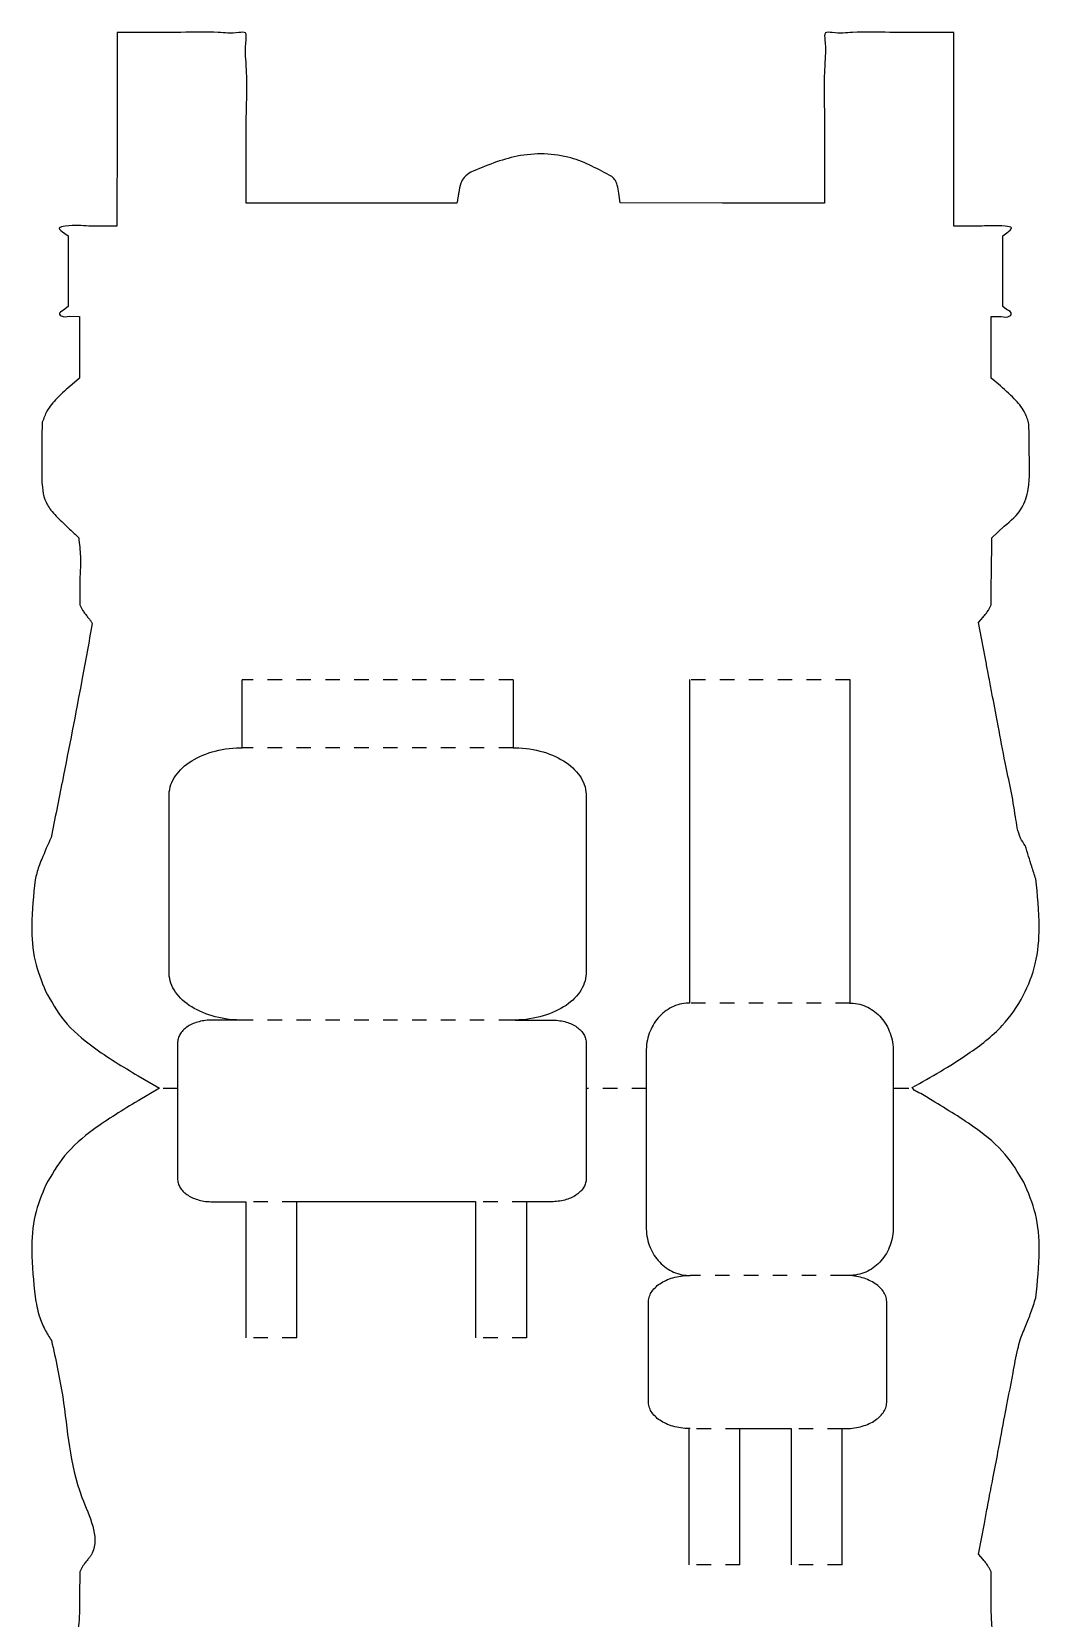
# Model space of a CAD drawing. Extents: x 1 to 1462, y -734 to 80.
# Drawn here: x 405.9 to 719.9, y -423.1 to 71.2 of the extents above; entities that cross this region are included whole.
import ezdxf

# ---------------------------------------------------------------- set-up
doc = ezdxf.new("R2010")
doc.units = 0
doc.layers.get('0').update_dxf_attribs({"linetype": 'CONTINUOUS'})

msp = doc.modelspace()

# ---------------------------------------------------------------- linework, layer by layer
at = {"color": 7}
for p, q in [((432.580957, 70.917609), (432.53374, 40.776898)), ((452.435351, 70.96489), (432.580957, 70.917609)), ((693.205713, 70.917609), (673.350537, 70.96489)), ((693.252881, 40.776898), (693.205713, 70.917609)), ((432.53374, 40.776898), (432.486474, 10.636023)), ((472.799366, 17.760901), (472.799366, 44.176086)), ((652.986474, 44.175207), (652.986474, 17.760102)), ((693.300098, 10.636023), (693.252881, 40.776898)), ((589.335302, 17.855213), (588.853711, 20.855292)), ((505.608154, 17.760901), (472.799366, 17.760901)), ((538.416894, 17.760901), (505.608154, 17.760901)), ((538.508154, 18.183215), (538.416894, 17.760901)), ((621.160938, 17.807214), (589.335302, 17.855213)), ((652.986474, 17.760102), (621.160938, 17.807214)), ((432.486474, 10.636023), (423.696924, 10.636023)), ((702.074561, 10.636023), (693.300098, 10.636023)), ((416.29375, 8.348902), (417.300146, 7.546497)), ((417.300146, 7.546497), (417.292138, -3.423974)), ((708.486523, 7.570422), (709.711279, 8.564099)), ((708.488086, -3.411975), (708.486523, 7.570422)), ((417.292138, -3.423974), (417.284131, -14.395178)), ((708.488916, -14.395178), (708.488086, -3.411975)), ((417.284131, -14.395178), (415.87295, -15.580774)), ((709.632129, -15.332776), (708.488916, -14.395178)), ((417.720947, -17.446374), (420.860156, -17.498377)), ((420.860156, -17.498377), (420.860156, -27.103174)), ((704.924072, -27.112781), (704.924072, -17.48877)), ((704.924072, -17.48877), (707.997705, -17.48877)), ((420.860156, -27.103174), (420.85127, -36.707959)), ((704.924072, -36.736767), (704.924072, -27.112781)), ((420.85127, -36.707959), (418.491358, -38.67677)), ((707.125733, -38.597558), (704.924072, -36.736767)), ((705.12168, -86.514368), (708.983301, -82.904749)), ((419.452881, -85.40155), (420.58169, -86.470349)), ((420.898535, -99.778345), (420.956934, -107.395166)), ((704.830469, -107.395166), (704.924072, -99.805542)), ((420.956934, -107.395166), (421.443359, -108.426342)), ((704.34331, -108.426342), (704.830469, -107.395166)), ((700.976074, -112.899951), (702.416894, -111.17915)), ((702.393701, -120.459937), (700.976074, -112.899951)), ((471.48335, -151.915161), (471.48335, -130.699146)), ((474.949756, -130.735156), (471.48335, -130.735156)), ((483.949756, -130.735156), (479.449756, -130.735156)), ((492.949756, -130.735156), (488.449756, -130.735156)), ((501.949756, -130.735156), (497.449756, -130.735156)), ((510.949756, -130.735156), (506.449756, -130.735156)), ((519.949756, -130.735156), (515.449756, -130.735156)), ((528.949707, -130.735156), (524.449756, -130.735156)), ((537.949707, -130.735156), (533.449707, -130.735156)), ((546.949707, -130.735156), (542.449707, -130.735156)), ((555.949707, -130.735156), (551.449707, -130.735156)), ((555.949707, -130.699146), (555.949707, -151.915161)), ((610.889746, -130.687939), (610.889746, -231.46311)), ((615.880078, -130.735156), (611.380078, -130.735156)), ((624.880078, -130.735156), (620.380078, -130.735156)), ((633.880078, -130.735156), (629.380078, -130.735156)), ((642.880078, -130.735156), (638.380078, -130.735156)), ((651.880078, -130.735156), (647.380078, -130.735156)), ((660.880078, -130.735156), (656.380078, -130.735156)), ((660.880078, -130.680762), (660.880078, -231.455933)), ((461.130518, -153.535156), (462.124121, -153.222363)), ((462.124121, -153.222363), (463.144922, -152.939942)), ((463.144922, -152.939942), (464.189746, -152.690357)), ((464.189746, -152.690357), (465.257764, -152.473559)), ((465.257764, -152.473559), (466.347363, -152.290357)), ((466.347363, -152.290357), (467.457764, -152.141553)), ((467.457764, -152.141553), (468.586523, -152.029541)), ((468.586523, -152.029541), (469.73291, -151.95354)), ((469.73291, -151.95354), (470.896142, -151.915161)), ((470.896142, -151.915161), (471.48335, -151.915161)), ((474.949756, -151.950342), (471.48335, -151.950342)), ((483.949756, -151.950342), (479.449756, -151.950342)), ((492.949756, -151.950342), (488.449756, -151.950342)), ((501.949756, -151.950342), (497.449756, -151.950342)), ((510.949756, -151.950342), (506.449756, -151.950342)), ((519.949756, -151.950342), (515.449756, -151.950342)), ((528.949707, -151.950342), (524.449756, -151.950342)), ((537.949707, -151.950342), (533.449707, -151.950342)), ((546.949707, -151.950342), (542.449707, -151.950342)), ((555.949707, -151.950342), (551.449707, -151.950342)), ((555.949707, -151.915161), (556.536963, -151.915161)), ((556.536963, -151.915161), (557.700879, -151.95354)), ((557.700879, -151.95354), (558.847314, -152.029541)), ((558.847314, -152.029541), (559.976074, -152.141553)), ((559.976074, -152.141553), (561.086523, -152.290357)), ((561.086523, -152.290357), (562.176904, -152.473559)), ((562.176904, -152.473559), (563.244092, -152.690357)), ((563.244092, -152.690357), (564.289698, -152.939942)), ((564.289698, -152.939942), (565.309717, -153.222363)), ((565.309717, -153.222363), (566.30332, -153.535156)), ((452.324902, -158.757544), (452.937744, -158.164746)), ((452.937744, -158.164746), (453.59292, -157.592749)), ((453.59292, -157.592749), (454.288134, -157.04314)), ((454.288134, -157.04314), (455.021729, -156.515161)), ((455.021729, -156.515161), (455.79375, -156.011158)), ((455.79375, -156.011158), (456.600928, -155.532739)), ((456.600928, -155.532739), (457.443359, -155.077539)), ((457.443359, -155.077539), (458.319336, -154.650342)), ((458.319336, -154.650342), (459.226514, -154.250342)), ((459.226514, -154.250342), (460.16416, -153.877539)), ((460.16416, -153.877539), (461.130518, -153.535156)), ((566.30332, -153.535156), (567.270508, -153.877539)), ((567.270508, -153.877539), (568.208106, -154.250342)), ((568.208106, -154.250342), (569.115332, -154.650342)), ((569.115332, -154.650342), (569.990527, -155.077539)), ((569.990527, -155.077539), (570.83374, -155.532739)), ((570.83374, -155.532739), (571.640869, -156.011158)), ((571.640869, -156.011158), (572.41289, -156.515161)), ((572.41289, -156.515161), (573.146484, -157.04314)), ((573.146484, -157.04314), (573.841699, -157.592749)), ((573.841699, -157.592749), (574.496924, -158.164746)), ((574.496924, -158.164746), (575.109717, -158.757544)), ((449.324121, -163.407959), (449.604932, -162.695947)), ((449.604932, -162.695947), (449.936963, -161.999146)), ((449.936963, -161.999146), (450.319336, -161.315942)), ((450.319336, -161.315942), (450.751318, -160.649561)), ((450.751318, -160.649561), (451.229736, -160.000757)), ((451.229736, -160.000757), (451.755322, -159.36875)), ((451.755322, -159.36875), (452.324902, -158.757544)), ((575.109717, -158.757544), (575.679297, -159.36875)), ((575.679297, -159.36875), (576.204102, -160.000757)), ((576.204102, -160.000757), (576.68335, -160.649561)), ((576.68335, -160.649561), (577.115283, -161.315942)), ((577.115283, -161.315942), (577.498535, -161.999146)), ((577.498535, -161.999146), (577.830518, -162.695947)), ((577.830518, -162.695947), (578.109717, -163.407959)), ((448.740137, -166.762354), (448.749756, -166.37915)), ((448.740137, -221.923926), (448.740137, -166.762354)), ((448.749756, -166.37915), (448.808154, -165.619946)), ((448.808154, -165.619946), (448.924951, -164.870362)), ((448.924951, -164.870362), (449.096924, -164.132739)), ((449.096924, -164.132739), (449.324121, -163.407959)), ((578.109717, -163.407959), (578.337744, -164.132739)), ((578.337744, -164.132739), (578.509717, -164.870362)), ((578.509717, -164.870362), (578.626514, -165.619946)), ((578.626514, -165.619946), (578.684912, -166.37915)), ((578.684912, -166.37915), (578.694531, -166.762354)), ((578.694531, -166.762354), (578.694531, -221.923926)), ((448.749756, -222.307105), (448.740137, -221.923926)), ((448.808154, -223.066333), (448.749756, -222.307105)), ((578.684912, -222.307105), (578.626514, -223.066333)), ((578.694531, -221.923926), (578.684912, -222.307105)), ((448.924951, -223.815112), (448.808154, -223.066333)), ((449.096924, -224.553491), (448.924951, -223.815112)), ((449.324121, -225.27832), (449.096924, -224.553491)), ((449.604932, -225.989526), (449.324121, -225.27832)), ((449.936963, -226.68711), (449.604932, -225.989526)), ((450.319336, -227.370337), (449.936963, -226.68711)), ((450.751318, -228.035938), (450.319336, -227.370337)), ((577.115283, -227.370337), (576.68335, -228.035938)), ((577.498535, -226.68711), (577.115283, -227.370337)), ((577.830518, -225.989526), (577.498535, -226.68711)), ((578.109717, -225.27832), (577.830518, -225.989526)), ((578.337744, -224.553491), (578.109717, -225.27832)), ((578.509717, -223.815112), (578.337744, -224.553491)), ((578.626514, -223.066333), (578.509717, -223.815112)), ((451.229736, -228.685522), (450.751318, -228.035938)), ((451.755322, -229.317505), (451.229736, -228.685522)), ((452.324902, -229.929517), (451.755322, -229.317505)), ((452.937744, -230.521509), (452.324902, -229.929517)), ((453.59292, -231.09353), (452.937744, -230.521509)), ((454.288134, -231.643115), (453.59292, -231.09353)), ((455.021729, -232.171118), (454.288134, -231.643115)), ((455.79375, -232.675098), (455.021729, -232.171118)), ((572.41289, -232.171118), (571.640869, -232.675098)), ((573.146484, -231.643115), (572.41289, -232.171118)), ((573.841699, -231.09353), (573.146484, -231.643115)), ((574.496924, -230.521509), (573.841699, -231.09353)), ((575.109717, -229.929517), (574.496924, -230.521509)), ((575.679297, -229.317505), (575.109717, -229.929517)), ((576.204102, -228.685522), (575.679297, -229.317505)), ((576.68335, -228.035938), (576.204102, -228.685522)), ((606.573682, -232.23833), (605.954492, -232.488721)), ((607.204932, -232.021534), (606.573682, -232.23833)), ((607.849707, -231.839111), (607.204932, -232.021534)), ((608.507275, -231.689526), (607.849707, -231.839111)), ((609.174512, -231.577514), (608.507275, -231.689526)), ((609.853711, -231.501538), (609.174512, -231.577514)), ((610.541699, -231.46311), (609.853711, -231.501538)), ((610.889746, -231.46311), (610.541699, -231.46311)), ((615.880078, -231.509522), (611.380078, -231.509522)), ((624.880078, -231.509522), (620.380078, -231.509522)), ((633.880078, -231.509522), (629.380078, -231.509522)), ((642.880078, -231.509522), (638.380078, -231.509522)), ((651.880078, -231.509522), (647.380078, -231.509522)), ((660.880078, -231.509522), (656.380078, -231.509522)), ((660.880078, -231.455933), (660.880078, -231.455933)), ((660.880078, -231.455933), (661.228076, -231.455933)), ((661.228076, -231.455933), (661.915283, -231.494311)), ((661.915283, -231.494311), (662.594482, -231.570337)), ((662.594482, -231.570337), (663.262549, -231.682324)), ((663.262549, -231.682324), (663.920068, -231.831909)), ((663.920068, -231.831909), (664.564893, -232.014306)), ((664.564893, -232.014306), (665.196875, -232.231128)), ((665.196875, -232.231128), (665.815283, -232.481518)), ((456.600928, -233.153491), (455.79375, -232.675098)), ((457.443359, -233.608716), (456.600928, -233.153491)), ((458.319336, -234.035938), (457.443359, -233.608716)), ((458.080127, -237.258325), (457.602539, -237.391138)), ((458.569726, -237.141528), (458.080127, -237.258325)), ((459.226514, -234.436694), (458.319336, -234.035938)), ((459.070508, -237.039917), (458.569726, -237.141528)), ((459.58247, -236.952734), (459.070508, -237.039917)), ((460.16416, -234.808716), (459.226514, -234.436694)), ((460.104932, -236.883935), (459.58247, -236.952734)), ((460.636133, -236.831128), (460.104932, -236.883935)), ((461.130518, -235.151123), (460.16416, -234.808716)), ((461.176953, -236.795117), (460.636133, -236.831128)), ((462.124121, -235.463916), (461.130518, -235.151123)), ((461.726562, -236.778296), (461.176953, -236.795117)), ((462.00415, -236.778296), (461.726562, -236.778296)), ((471.48335, -236.778296), (462.00415, -236.778296)), ((463.144922, -235.746338), (462.124121, -235.463916)), ((464.189746, -235.995898), (463.144922, -235.746338)), ((465.257764, -236.212695), (464.189746, -235.995898)), ((466.347363, -236.395898), (465.257764, -236.212695)), ((467.457764, -236.544726), (466.347363, -236.395898)), ((468.586523, -236.656738), (467.457764, -236.544726)), ((469.73291, -236.732715), (468.586523, -236.656738)), ((470.896142, -236.771118), (469.73291, -236.732715)), ((474.949756, -236.813526), (471.48335, -236.813526)), ((483.949756, -236.813526), (479.449756, -236.813526)), ((492.949756, -236.813526), (488.449756, -236.813526)), ((501.949756, -236.813526), (497.449756, -236.813526)), ((510.949756, -236.813526), (506.449756, -236.813526)), ((519.949756, -236.813526), (515.449756, -236.813526)), ((528.949707, -236.813526), (524.449756, -236.813526)), ((537.949707, -236.813526), (533.449707, -236.813526)), ((546.949707, -236.813526), (542.449707, -236.813526)), ((555.949707, -236.813526), (551.449707, -236.813526)), ((556.536963, -236.754297), (555.949707, -236.754297)), ((557.700879, -236.732715), (556.536963, -236.771118)), ((556.536963, -236.771118), (568.083301, -236.771118)), ((558.847314, -236.656738), (557.700879, -236.732715)), ((559.976074, -236.544726), (558.847314, -236.656738)), ((561.086523, -236.395898), (559.976074, -236.544726)), ((562.176904, -236.212695), (561.086523, -236.395898)), ((563.244092, -235.995898), (562.176904, -236.212695)), ((564.289698, -235.746338), (563.244092, -235.995898)), ((565.309717, -235.463916), (564.289698, -235.746338)), ((566.30332, -235.151123), (565.309717, -235.463916)), ((567.270508, -234.808716), (566.30332, -235.151123)), ((568.208106, -234.436694), (567.270508, -234.808716)), ((568.083301, -236.771118), (568.360889, -236.771118)), ((569.115332, -234.035938), (568.208106, -234.436694)), ((568.360889, -236.771118), (568.909766, -236.788696)), ((568.909766, -236.788696), (569.451318, -236.824707)), ((569.990527, -233.608716), (569.115332, -234.035938)), ((569.451318, -236.824707), (569.98247, -236.877514)), ((569.98247, -236.877514), (570.504883, -236.946314)), ((570.83374, -233.154322), (569.990527, -233.608716)), ((570.504883, -236.946314), (571.016114, -237.03269)), ((571.640869, -232.675098), (570.83374, -233.154322)), ((571.016114, -237.03269), (571.516943, -237.135107)), ((571.516943, -237.135107), (572.006494, -237.251904)), ((572.006494, -237.251904), (572.484912, -237.384717)), ((600.300928, -237.140698), (599.913721, -237.713501)), ((600.71289, -236.591114), (600.300928, -237.140698)), ((601.147314, -236.06311), (600.71289, -236.591114)), ((601.604102, -235.559912), (601.147314, -236.06311)), ((602.08247, -235.080738), (601.604102, -235.559912)), ((602.580078, -234.626318), (602.08247, -235.080738)), ((603.098486, -234.199121), (602.580078, -234.626318)), ((603.635351, -233.798291), (603.098486, -234.199121)), ((604.190478, -233.425537), (603.635351, -233.798291)), ((604.762549, -233.083106), (604.190478, -233.425537)), ((605.350488, -232.770313), (604.762549, -233.083106)), ((605.954492, -232.488721), (605.350488, -232.770313)), ((665.815283, -232.481518), (666.419287, -232.763134)), ((666.419287, -232.763134), (667.007275, -233.075903)), ((667.007275, -233.075903), (667.579346, -233.418335)), ((667.579346, -233.418335), (668.134473, -233.791114)), ((668.134473, -233.791114), (668.671289, -234.191919)), ((668.671289, -234.191919), (669.189698, -234.619116)), ((669.189698, -234.619116), (669.688916, -235.073535)), ((669.688916, -235.073535), (670.166553, -235.552734)), ((670.166553, -235.552734), (670.623291, -236.055908)), ((670.623291, -236.055908), (671.057715, -236.583935)), ((671.057715, -236.583935), (671.468897, -237.133496)), ((671.468897, -237.133496), (671.856103, -237.705518)), ((451.791309, -241.891919), (451.662549, -242.233521)), ((451.944141, -241.558301), (451.791309, -241.891919)), ((452.120117, -241.231909), (451.944141, -241.558301)), ((452.319336, -240.913526), (452.120117, -241.231909)), ((452.540137, -240.603906), (452.319336, -240.913526)), ((452.782519, -240.303125), (452.540137, -240.603906)), ((453.046534, -240.011914), (452.782519, -240.303125)), ((453.329736, -239.729492), (453.046534, -240.011914)), ((453.632959, -239.458301), (453.329736, -239.729492)), ((453.954541, -239.19751), (453.632959, -239.458301)), ((454.295362, -238.947094), (453.954541, -239.19751)), ((454.65293, -238.707934), (454.295362, -238.947094)), ((455.028125, -238.481518), (454.65293, -238.707934)), ((455.419336, -238.266333), (455.028125, -238.481518)), ((455.827344, -238.064722), (455.419336, -238.266333)), ((456.249756, -237.875928), (455.827344, -238.064722)), ((456.687354, -237.700733), (456.249756, -237.875928)), ((457.138526, -237.538306), (456.687354, -237.700733)), ((457.602539, -237.391138), (457.138526, -237.538306)), ((572.484912, -237.384717), (572.948877, -237.531934)), ((572.948877, -237.531934), (573.400146, -237.694311)), ((573.400146, -237.694311), (573.837744, -237.869507)), ((573.837744, -237.869507), (574.260107, -238.058301)), ((574.260107, -238.058301), (574.667285, -238.259937)), ((574.667285, -238.259937), (575.059278, -238.475098)), ((575.059278, -238.475098), (575.433691, -238.701514)), ((575.433691, -238.701514), (575.792138, -238.940722)), ((575.792138, -238.940722), (576.13291, -239.190308)), ((576.13291, -239.190308), (576.454541, -239.451929)), ((576.454541, -239.451929), (576.757764, -239.72312)), ((576.757764, -239.72312), (577.040869, -240.005493)), ((577.040869, -240.005493), (577.304102, -240.296704)), ((577.304102, -240.296704), (577.546484, -240.597534)), ((577.546484, -240.597534), (577.768164, -240.906299)), ((577.768164, -240.906299), (577.966553, -241.225537)), ((577.966553, -241.225537), (578.143359, -241.551929)), ((578.143359, -241.551929), (578.296142, -241.885498)), ((578.296142, -241.885498), (578.424121, -242.226318)), ((578.424121, -242.226318), (578.528906, -242.574317)), ((598.138477, -241.547119), (597.940918, -242.243921)), ((598.364111, -240.864698), (598.138477, -241.547119)), ((598.620068, -240.19751), (598.364111, -240.864698)), ((598.90249, -239.548706), (598.620068, -240.19751)), ((599.213672, -238.917505), (598.90249, -239.548706)), ((599.551318, -238.305493), (599.213672, -238.917505)), ((599.913721, -237.713501), (599.551318, -238.305493)), ((671.856103, -237.705518), (672.219287, -238.298291)), ((672.219287, -238.298291), (672.556152, -238.910327)), ((672.556152, -238.910327), (672.867334, -239.541528)), ((672.867334, -239.541528), (673.15127, -240.190308)), ((673.15127, -240.190308), (673.405713, -240.857519)), ((673.405713, -240.857519), (673.63291, -241.539917)), ((673.63291, -241.539917), (673.828906, -242.236718)), ((451.425733, -243.295898), (451.398535, -243.66311)), ((451.398535, -243.66311), (451.398535, -243.847925)), ((451.398535, -243.847925), (451.398535, -257.991114)), ((451.478565, -242.935938), (451.425733, -243.295898)), ((451.557715, -242.581518), (451.478565, -242.935938)), ((451.662549, -242.233521), (451.557715, -242.581518)), ((578.528906, -242.574317), (578.608154, -242.928711)), ((578.608154, -242.928711), (578.66167, -243.289526)), ((578.66167, -243.289526), (578.688965, -243.655908)), ((578.688965, -243.655908), (578.688965, -243.840722)), ((578.688965, -243.840722), (578.688965, -257.984692)), ((597.469678, -245.167895), (597.435351, -245.927124)), ((597.435351, -245.927124), (597.435351, -246.311133)), ((597.435351, -246.311133), (597.435351, -257.979126)), ((597.538477, -244.418335), (597.469678, -245.167895)), ((597.640869, -243.680738), (597.538477, -244.418335)), ((597.775293, -242.955908), (597.640869, -243.680738)), ((597.940918, -242.243921), (597.775293, -242.955908)), ((673.828906, -242.236718), (673.995362, -242.94873)), ((673.995362, -242.94873), (674.129736, -243.67351)), ((674.129736, -243.67351), (674.231299, -244.411108)), ((674.231299, -244.411108), (674.300098, -245.160694)), ((674.300098, -245.160694), (674.334473, -245.919922)), ((674.334473, -245.919922), (674.334473, -246.303101)), ((674.334473, -246.303101), (674.334473, -257.971924)), ((439.098535, -254.125537), (445.80332, -258.003125)), ((445.80332, -258.003125), (439.098535, -261.910302)), ((451.396142, -258.029492), (446.896142, -258.029492)), ((451.398535, -257.991114), (451.398535, -286.279126)), ((578.688965, -257.984692), (578.688965, -286.272705)), ((579.431299, -258.029492), (578.690478, -258.029492)), ((588.431299, -258.029492), (583.931299, -258.029492)), ((597.431299, -258.029492), (592.931299, -258.029492)), ((597.435351, -257.979126), (597.435351, -301.471875)), ((674.334473, -257.971924), (674.334473, -301.464698)), ((679.177686, -258.029492), (674.676904, -258.029492)), ((451.398535, -286.279126), (451.398535, -286.458301)), ((451.398535, -286.458301), (451.425733, -286.811914)), ((578.688965, -286.451904), (578.66167, -286.805493)), ((578.688965, -286.272705), (578.688965, -286.451904)), ((451.425733, -286.811914), (451.478565, -287.16311)), ((451.478565, -287.16311), (451.557715, -287.508691)), ((451.557715, -287.508691), (451.662549, -287.849512)), ((451.662549, -287.849512), (451.791309, -288.184692)), ((451.791309, -288.184692), (451.944141, -288.514331)), ((451.944141, -288.514331), (452.120117, -288.836694)), ((452.120117, -288.836694), (452.319336, -289.151904)), ((452.319336, -289.151904), (452.540137, -289.460694)), ((452.540137, -289.460694), (452.782519, -289.761523)), ((452.782519, -289.761523), (453.046534, -290.05271)), ((453.046534, -290.05271), (453.329736, -290.335938)), ((453.329736, -290.335938), (453.632959, -290.608691)), ((453.632959, -290.608691), (453.954541, -290.871924)), ((453.954541, -290.871924), (454.295362, -291.124707)), ((454.295362, -291.124707), (454.65293, -291.367138)), ((454.65293, -291.367138), (455.028125, -291.598291)), ((455.028125, -291.598291), (455.419336, -291.815918)), ((575.059278, -291.591114), (574.667285, -291.809497)), ((575.433691, -291.360718), (575.059278, -291.591114)), ((575.792138, -291.118335), (575.433691, -291.360718)), ((576.13291, -290.865503), (575.792138, -291.118335)), ((576.454541, -290.602319), (576.13291, -290.865503)), ((576.757764, -290.328711), (576.454541, -290.602319)), ((577.040869, -290.046338), (576.757764, -290.328711)), ((577.304102, -289.754297), (577.040869, -290.046338)), ((577.546484, -289.453516), (577.304102, -289.754297)), ((577.768164, -289.145532), (577.546484, -289.453516)), ((577.966553, -288.829492), (577.768164, -289.145532)), ((578.143359, -288.507105), (577.966553, -288.829492)), ((578.296142, -288.17832), (578.143359, -288.507105)), ((578.424121, -287.842334), (578.296142, -288.17832)), ((578.528906, -287.502319), (578.424121, -287.842334)), ((578.608154, -287.155933), (578.528906, -287.502319)), ((578.66167, -286.805493), (578.608154, -287.155933)), ((455.419336, -291.815918), (455.827344, -292.022339)), ((455.827344, -292.022339), (456.249756, -292.215894)), ((456.249756, -292.215894), (456.687354, -292.395898)), ((456.687354, -292.395898), (457.138526, -292.562305)), ((457.138526, -292.562305), (457.602539, -292.713501)), ((457.602539, -292.713501), (458.080127, -292.850318)), ((458.080127, -292.850318), (458.569726, -292.971924)), ((458.569726, -292.971924), (459.070508, -293.076709)), ((459.070508, -293.076709), (459.58247, -293.166309)), ((459.58247, -293.166309), (460.104932, -293.239136)), ((460.104932, -293.239136), (460.636133, -293.293506)), ((460.636133, -293.293506), (461.176953, -293.330322)), ((461.176953, -293.330322), (461.726562, -293.349512)), ((461.726562, -293.349512), (462.00415, -293.349512)), ((462.00415, -293.349512), (472.612158, -293.349512)), ((472.612158, -293.349512), (472.612158, -335.780713)), ((479.52334, -293.389502), (475.02334, -293.389502)), ((488.52334, -293.389502), (484.02334, -293.389502)), ((488.524121, -335.763916), (488.524121, -293.33269)), ((488.524121, -293.33269), (544.215283, -293.33269)), ((544.215283, -293.33269), (544.215283, -335.763916)), ((551.127344, -293.389502), (546.627344, -293.389502)), ((560.127344, -293.389502), (555.627344, -293.389502)), ((568.083301, -293.342334), (560.127344, -293.342334)), ((560.127344, -293.342334), (560.127344, -335.774317)), ((568.360889, -293.342334), (568.083301, -293.342334)), ((568.909766, -293.323902), (568.360889, -293.342334)), ((569.451318, -293.286304), (568.909766, -293.323902)), ((569.98247, -293.231934), (569.451318, -293.286304)), ((570.504883, -293.159106), (569.98247, -293.231934)), ((571.016114, -293.070313), (570.504883, -293.159106)), ((571.516943, -292.965503), (571.016114, -293.070313)), ((572.006494, -292.843897), (571.516943, -292.965503)), ((572.484912, -292.707129), (572.006494, -292.843897)), ((572.948877, -292.555127), (572.484912, -292.707129)), ((573.400146, -292.389502), (572.948877, -292.555127)), ((573.837744, -292.208716), (573.400146, -292.389502)), ((574.260107, -292.015918), (573.837744, -292.208716)), ((574.667285, -291.809497), (574.260107, -292.015918)), ((597.435351, -301.471875), (597.435351, -301.855908)), ((674.334473, -301.464698), (674.334473, -301.8479)), ((597.435351, -301.855908), (597.469678, -302.614306)), ((597.469678, -302.614306), (597.538477, -303.363134)), ((597.538477, -303.363134), (597.640869, -304.101514)), ((597.640869, -304.101514), (597.775293, -304.826318)), ((597.775293, -304.826318), (597.940918, -305.5375)), ((597.940918, -305.5375), (598.138477, -306.235107)), ((598.138477, -306.235107), (598.364111, -306.91831)), ((673.63291, -306.22793), (673.405713, -306.911133)), ((673.828906, -305.530274), (673.63291, -306.22793)), ((673.995362, -304.819092), (673.828906, -305.530274)), ((674.129736, -304.094287), (673.995362, -304.819092)), ((674.231299, -303.355908), (674.129736, -304.094287)), ((674.300098, -302.60708), (674.231299, -303.355908)), ((674.334473, -301.8479), (674.300098, -302.60708)), ((598.364111, -306.91831), (598.620068, -307.583886)), ((598.620068, -307.583886), (598.90249, -308.233496)), ((598.90249, -308.233496), (599.213672, -308.865478)), ((599.213672, -308.865478), (599.551318, -309.47749)), ((599.551318, -309.47749), (599.913721, -310.069531)), ((599.913721, -310.069531), (600.300928, -310.641504)), ((600.300928, -310.641504), (600.71289, -311.191114)), ((600.71289, -311.191114), (601.147314, -311.719092)), ((671.057715, -311.183935), (670.623291, -311.711914)), ((671.468897, -310.634278), (671.057715, -311.183935)), ((671.856103, -310.061474), (671.468897, -310.634278)), ((672.219287, -309.469482), (671.856103, -310.061474)), ((672.556152, -308.85747), (672.219287, -309.469482)), ((672.867334, -308.22627), (672.556152, -308.85747)), ((673.15127, -307.576709), (672.867334, -308.22627)), ((673.405713, -306.911133), (673.15127, -307.576709)), ((601.147314, -311.719092), (601.604102, -312.223096)), ((601.604102, -312.223096), (602.08247, -312.701514)), ((602.08247, -312.701514), (602.580078, -313.156738)), ((602.580078, -313.156738), (603.098486, -313.583886)), ((603.098486, -313.583886), (603.635351, -313.983935)), ((603.635351, -313.983935), (604.190478, -314.35669)), ((604.190478, -314.35669), (604.762549, -314.699072)), ((604.762549, -314.699072), (605.350488, -315.011914)), ((605.350488, -315.011914), (605.954492, -315.294287)), ((605.954492, -315.294287), (606.573682, -315.543897)), ((606.573682, -315.543897), (607.204932, -315.760694)), ((607.204932, -315.760694), (607.849707, -315.943897)), ((607.849707, -315.943897), (608.507275, -316.092725)), ((608.507275, -316.092725), (609.174512, -316.204687)), ((609.174512, -316.204687), (609.853711, -316.280713)), ((609.432959, -316.382324), (610.088916, -316.339893)), ((609.853711, -316.280713), (610.541699, -316.319092)), ((610.088916, -316.339893), (610.752149, -316.31831)), ((610.541699, -316.319092), (610.889746, -316.319092)), ((610.889746, -316.319092), (611.088134, -316.319092)), ((614.355322, -316.372705), (611.088134, -316.372705)), ((623.355322, -316.372705), (618.855322, -316.372705)), ((632.355322, -316.372705), (627.855322, -316.372705)), ((641.355322, -316.372705), (636.855322, -316.372705)), ((650.355322, -316.372705), (645.855322, -316.372705)), ((659.355322, -316.372705), (654.855322, -316.372705)), ((659.69126, -316.315918), (659.355322, -316.315918)), ((660.354492, -316.3375), (659.69126, -316.315918)), ((661.010547, -316.379883), (660.354492, -316.3375)), ((661.228076, -316.311914), (660.880078, -316.311914)), ((661.915283, -316.273486), (661.228076, -316.311914)), ((662.594482, -316.19751), (661.915283, -316.273486)), ((663.262549, -316.085498), (662.594482, -316.19751)), ((663.920068, -315.936718), (663.262549, -316.085498)), ((664.564893, -315.753516), (663.920068, -315.936718)), ((665.196875, -315.536718), (664.564893, -315.753516)), ((665.815283, -315.286328), (665.196875, -315.536718)), ((666.419287, -315.004736), (665.815283, -315.286328)), ((667.008106, -314.691894), (666.419287, -315.004736)), ((667.579346, -314.349512), (667.008106, -314.691894)), ((668.134473, -313.976709), (667.579346, -314.349512)), ((668.671289, -313.575928), (668.134473, -313.976709)), ((669.189698, -313.14873), (668.671289, -313.575928)), ((669.688916, -312.694336), (669.189698, -313.14873)), ((670.166553, -312.215137), (669.688916, -312.694336)), ((670.623291, -311.711914), (670.166553, -312.215137)), ((598.995313, -321.606299), (599.240869, -321.231885)), ((599.240869, -321.231885), (599.515332, -320.867138)), ((599.515332, -320.867138), (599.815332, -320.511914)), ((599.815332, -320.511914), (600.140869, -320.167138)), ((600.140869, -320.167138), (600.491309, -319.833496)), ((600.491309, -319.833496), (600.864942, -319.511914)), ((600.864942, -319.511914), (601.2625, -319.203125)), ((601.2625, -319.203125), (601.680908, -318.905469)), ((601.680908, -318.905469), (602.12251, -318.623096)), ((602.12251, -318.623096), (602.584912, -318.353466)), ((602.584912, -318.353466), (603.065674, -318.09751)), ((603.065674, -318.09751), (603.566504, -317.85747)), ((603.566504, -317.85747), (604.083301, -317.631885)), ((604.083301, -317.631885), (604.620068, -317.422314)), ((604.620068, -317.422314), (605.172119, -317.229492)), ((605.172119, -317.229492), (605.740088, -317.054297)), ((605.740088, -317.054297), (606.323291, -316.895898)), ((606.323291, -316.895898), (606.920117, -316.755127)), ((606.920117, -316.755127), (607.531299, -316.632666)), ((607.531299, -316.632666), (608.153711, -316.529492)), ((608.153711, -316.529492), (608.788134, -316.445508)), ((608.788134, -316.445508), (609.432959, -316.382324)), ((661.656103, -316.443115), (661.010547, -316.379883)), ((662.289698, -316.5271), (661.656103, -316.443115)), ((662.91289, -316.630274), (662.289698, -316.5271)), ((663.523291, -316.752734), (662.91289, -316.630274)), ((664.120068, -316.893506), (663.523291, -316.752734)), ((664.703222, -317.051904), (664.120068, -316.893506)), ((665.271289, -317.2271), (664.703222, -317.051904)), ((665.823291, -317.419873), (665.271289, -317.2271)), ((666.359278, -317.629492), (665.823291, -317.419873)), ((666.877734, -317.855078), (666.359278, -317.629492)), ((667.378565, -318.095117), (666.877734, -317.855078)), ((667.859278, -318.351074), (667.378565, -318.095117)), ((668.32168, -318.620703), (667.859278, -318.351074)), ((668.76167, -318.903125), (668.32168, -318.620703)), ((669.18169, -319.200683), (668.76167, -318.903125)), ((669.578516, -319.509473), (669.18169, -319.200683)), ((669.952881, -319.831103), (669.578516, -319.509473)), ((670.303271, -320.164698), (669.952881, -319.831103)), ((670.628906, -320.509473), (670.303271, -320.164698)), ((670.928906, -320.864698), (670.628906, -320.509473)), ((671.20332, -321.229492), (670.928906, -320.864698)), ((671.448828, -321.603906), (671.20332, -321.229492)), ((598.096924, -324.453466), (598.131299, -324.0271)), ((598.096924, -324.669482), (598.096924, -324.453466)), ((598.096924, -355.698291), (598.096924, -324.669482)), ((598.131299, -324.0271), (598.197705, -323.606299)), ((598.197705, -323.606299), (598.296094, -323.191114)), ((598.296094, -323.191114), (598.426514, -322.783106)), ((598.426514, -322.783106), (598.586474, -322.383106)), ((598.586474, -322.383106), (598.776074, -321.990283)), ((598.776074, -321.990283), (598.995313, -321.606299)), ((671.668115, -321.98789), (671.448828, -321.603906)), ((671.856836, -322.380713), (671.668115, -321.98789)), ((672.017676, -322.780713), (671.856836, -322.380713)), ((672.148145, -323.188721), (672.017676, -322.780713)), ((672.246435, -323.603906), (672.148145, -323.188721)), ((672.31211, -324.024707), (672.246435, -323.603906)), ((672.345703, -324.451904), (672.31211, -324.024707)), ((672.345703, -324.667138), (672.345703, -324.451904)), ((672.345703, -355.695898), (672.345703, -324.667138)), ((479.52334, -335.820703), (475.02334, -335.820703)), ((488.52334, -335.820703), (484.02334, -335.820703)), ((551.127344, -335.820703), (546.627344, -335.820703)), ((560.127344, -335.820703), (555.627344, -335.820703)), ((598.096924, -355.913526), (598.096924, -355.698291)), ((598.131299, -356.340722), (598.096924, -355.913526)), ((672.31211, -356.338282), (672.345703, -355.911084)), ((672.345703, -355.911084), (672.345703, -355.695898)), ((598.197705, -356.762305), (598.131299, -356.340722)), ((598.296094, -357.17749), (598.197705, -356.762305)), ((598.426514, -357.585498), (598.296094, -357.17749)), ((598.586474, -357.985498), (598.426514, -357.585498)), ((598.776074, -358.37749), (598.586474, -357.985498)), ((598.995313, -358.761523), (598.776074, -358.37749)), ((599.240869, -359.136718), (598.995313, -358.761523)), ((599.515332, -359.501514), (599.240869, -359.136718)), ((599.815332, -359.85669), (599.515332, -359.501514)), ((600.140869, -360.200683), (599.815332, -359.85669)), ((600.491309, -360.535107), (600.140869, -360.200683)), ((600.864942, -360.85669), (600.491309, -360.535107)), ((601.2625, -361.165478), (600.864942, -360.85669)), ((669.18169, -361.163086), (669.578516, -360.854297)), ((669.578516, -360.854297), (669.952881, -360.532715)), ((669.952881, -360.532715), (670.303271, -360.198291)), ((670.303271, -360.198291), (670.628906, -359.854297)), ((670.628906, -359.854297), (670.928906, -359.499121)), ((670.928906, -359.499121), (671.20332, -359.134326)), ((671.20332, -359.134326), (671.448828, -358.759082)), ((671.448828, -358.759082), (671.668115, -358.375098)), ((671.668115, -358.375098), (671.856836, -357.983106)), ((671.856836, -357.983106), (672.017676, -357.583106)), ((672.017676, -357.583106), (672.148145, -357.174317)), ((672.148145, -357.174317), (672.246435, -356.759912)), ((672.246435, -356.759912), (672.31211, -356.338282)), ((601.680908, -361.463086), (601.2625, -361.165478)), ((602.12251, -361.745508), (601.680908, -361.463086)), ((602.584912, -362.015088), (602.12251, -361.745508)), ((603.065674, -362.271094), (602.584912, -362.015088)), ((603.566504, -362.511084), (603.065674, -362.271094)), ((604.083301, -362.736718), (603.566504, -362.511084)), ((604.620068, -362.945508), (604.083301, -362.736718)), ((605.172119, -363.138282), (604.620068, -362.945508)), ((605.740088, -363.314306), (605.172119, -363.138282)), ((606.323291, -363.472705), (605.740088, -363.314306)), ((606.920117, -363.613526), (606.323291, -363.472705)), ((607.531299, -363.735889), (606.920117, -363.613526)), ((608.153711, -363.839111), (607.531299, -363.735889)), ((608.788134, -363.921484), (608.153711, -363.839111)), ((609.432959, -363.985498), (608.788134, -363.921484)), ((610.088916, -364.027881), (609.432959, -363.985498)), ((610.752149, -364.049512), (610.088916, -364.027881)), ((611.088134, -364.047119), (610.692138, -364.047119)), ((610.692138, -364.047119), (610.692138, -406.479102)), ((617.603271, -364.108691), (613.103271, -364.108691)), ((626.603271, -364.108691), (622.103271, -364.108691)), ((626.604102, -406.479102), (626.604102, -364.047119)), ((626.604102, -364.047119), (642.515234, -364.047119)), ((642.515234, -364.047119), (642.515234, -406.479102)), ((649.427295, -364.108691), (644.927295, -364.108691)), ((658.427295, -364.108691), (653.927295, -364.108691)), ((658.427295, -406.479102), (658.427295, -364.047119)), ((658.427295, -364.047119), (659.355322, -364.047119)), ((659.355322, -364.047119), (659.69126, -364.047119)), ((659.69126, -364.047119), (660.354492, -364.025488)), ((660.354492, -364.025488), (661.010547, -363.983106)), ((661.010547, -363.983106), (661.656103, -363.919092)), ((661.656103, -363.919092), (662.289698, -363.836718)), ((662.289698, -363.836718), (662.91289, -363.733496)), ((662.91289, -363.733496), (663.523291, -363.611084)), ((663.523291, -363.611084), (664.120068, -363.470313)), ((664.120068, -363.470313), (664.703222, -363.311914)), ((664.703222, -363.311914), (665.271289, -363.135889)), ((665.271289, -363.135889), (665.823291, -362.943897)), ((665.823291, -362.943897), (666.359278, -362.734326)), ((666.359278, -362.734326), (666.877734, -362.508691)), ((666.877734, -362.508691), (667.378565, -362.268701)), ((667.378565, -362.268701), (667.859278, -362.012695)), ((667.859278, -362.012695), (668.32168, -361.743115)), ((668.32168, -361.743115), (668.76167, -361.459912)), ((668.76167, -361.459912), (669.18169, -361.163086)), ((700.967285, -403.183106), (702.760107, -393.570313)), ((702.390478, -404.861523), (700.967285, -403.183106)), ((420.956934, -408.70791), (420.86333, -416.294287)), ((421.464942, -407.623096), (420.956934, -408.70791)), ((617.603271, -406.539893), (613.103271, -406.539893)), ((626.603271, -406.539893), (622.103271, -406.539893)), ((649.427295, -406.539893), (644.927295, -406.539893)), ((658.427295, -406.539893), (653.927295, -406.539893)), ((704.830469, -408.70791), (704.32251, -407.623096)), ((704.924072, -416.292725), (704.830469, -408.70791))]:
    msp.add_line(p, q, dxfattribs=at)
for points, knots in [([(472.799366, 44.176086), (472.951065, 49.922656), (473.174617, 58.391125), (472.300172, 66.195683), (473.055487, 71.315844), (468.567849, 70.553407), (462.633357, 71.256923), (456.431502, 71.079325), (452.435351, 70.96489)], [0, 0, 0, 0, 16.651509, 24.538605, 26.632031, 28.706276, 35.12187, 46.74522, 46.74522, 46.74522, 46.74522]), ([(673.350537, 70.96489), (669.354364, 71.079326), (663.152481, 71.256926), (657.217974, 70.553404), (652.730285, 71.315851), (653.48572, 66.195561), (652.611172, 58.390759), (652.834755, 49.921993), (652.986474, 44.175207)], [0, 0, 0, 0, 11.623407, 18.039016, 20.113286, 22.206742, 30.094066, 46.746194, 46.746194, 46.746194, 46.746194]), ([(586.6729, 26.040014), (582.549796, 28.311736), (573.497539, 33.299292), (557.370216, 33.571281), (547.488252, 29.431881), (542.771289, 27.456018)], [0, 0, 0, 0, 13.992815, 30.721167, 45.998422, 45.998422, 45.998422, 45.998422]), ([(542.771289, 27.456018), (542.032084, 26.952332), (540.699583, 26.044379), (539.372512, 23.759356), (539.130806, 22.086923), (538.991309, 21.121698)], [0, 0, 0, 0, 2.652503, 4.781441, 7.687096, 7.687096, 7.687096, 7.687096]), ([(588.853711, 20.855292), (588.733773, 21.706593), (588.542626, 23.063323), (587.862987, 24.912096), (587.079925, 25.654252), (586.6729, 26.040014)], [0, 0, 0, 0, 2.582567, 4.11587, 5.775525, 5.775525, 5.775525, 5.775525]), ([(538.991309, 21.121698), (538.921597, 20.679884), (538.796303, 19.885807), (538.639328, 18.905565), (538.541881, 18.368943), (538.508154, 18.183215)], [0, 0, 0, 0, 1.341856, 2.411733, 2.978021, 2.978021, 2.978021, 2.978021]), ([(423.696924, 10.636023), (421.585571, 10.811488), (418.913007, 11.033592), (413.56032, 10.117338), (415.318984, 8.979542), (416.29375, 8.348902)], [0, 0, 0, 0, 7.315361, 9.259828, 11.677743, 11.677743, 11.677743, 11.677743]), ([(709.711279, 8.564099), (710.526893, 9.13496), (712.114544, 10.246183), (706.729768, 10.909208), (704.11828, 10.755956), (702.074561, 10.636023)], [0, 0, 0, 0, 2.117233, 4.121348, 11.335292, 11.335292, 11.335292, 11.335292]), ([(415.87295, -15.580774), (415.136622, -15.975463), (414.112481, -16.524427), (415.644685, -17.886274), (416.80403, -17.640642), (417.720947, -17.446374)], [0, 0, 0, 0, 1.794475, 2.495895, 5.148834, 5.148834, 5.148834, 5.148834]), ([(707.997705, -17.48877), (708.981711, -17.726777), (710.236399, -18.030256), (711.631005, -16.347874), (710.480899, -15.763811), (709.632129, -15.332776)], [0, 0, 0, 0, 2.716345, 3.463563, 5.568239, 5.568239, 5.568239, 5.568239]), ([(418.491358, -38.67677), (416.894608, -40.094538), (414.047708, -42.622322), (410.659666, -46.512697), (409.664318, -49.285004), (409.239306, -50.468774)], [0, 0, 0, 0, 6.422974, 11.451737, 15.199149, 15.199149, 15.199149, 15.199149]), ([(716.557666, -50.627161), (716.165231, -49.447266), (715.238495, -46.660943), (711.7408, -42.706102), (708.808355, -40.095506), (707.125733, -38.597558)], [0, 0, 0, 0, 3.700003, 8.737564, 15.519574, 15.519574, 15.519574, 15.519574]), ([(409.239306, -50.468774), (409.171204, -52.23474), (408.98858, -56.970382), (409.114696, -63.740408), (409.030803, -70.032782), (409.806005, -74.605684), (411.992178, -78.289908), (414.091672, -80.310734), (415.288134, -81.462366)], [0, 0, 0, 0, 5.301195, 14.215768, 20.301826, 24.188901, 27.93997, 32.909909, 32.909909, 32.909909, 32.909909]), ([(716.73208, -60.332776), (716.725228, -58.835338), (716.713058, -56.175558), (716.688924, -52.938424), (716.590337, -51.202452), (716.557666, -50.627161)], [0, 0, 0, 0, 4.492694, 7.980019, 9.708513, 9.708513, 9.708513, 9.708513]), ([(708.983301, -82.904749), (711.016025, -81.175915), (714.678795, -78.060724), (717.129376, -69.752139), (716.886582, -63.995803), (716.73208, -60.332776)], [0, 0, 0, 0, 7.823009, 14.096299, 25.073764, 25.073764, 25.073764, 25.073764]), ([(415.288134, -81.462366), (415.849449, -81.993218), (416.909551, -82.995791), (418.298256, -84.308371), (419.124832, -85.090959), (419.452881, -85.40155)], [0, 0, 0, 0, 2.317738, 4.377296, 5.732564, 5.732564, 5.732564, 5.732564]), ([(420.58169, -86.470349), (420.817885, -88.407931), (421.188823, -91.450852), (421.11394, -95.9024), (420.9754, -98.395262), (420.898535, -99.778345)], [0, 0, 0, 0, 5.84616, 9.181242, 13.337653, 13.337653, 13.337653, 13.337653]), ([(704.924072, -99.805542), (704.948891, -97.577828), (704.982258, -94.582835), (705.0798, -90.152977), (705.105156, -87.950035), (705.12168, -86.514368)], [0, 0, 0, 0, 6.683476, 8.985433, 13.292677, 13.292677, 13.292677, 13.292677]), ([(421.443359, -108.426342), (421.586934, -108.680196), (421.92823, -109.283639), (422.582175, -110.193872), (423.341674, -111.142969), (424.034518, -112.012311), (424.55086, -112.68261), (424.735167, -113.096479), (424.796924, -113.235156)], [0, 0, 0, 0, 0.87445, 2.078682, 3.356682, 4.519526, 5.421283, 5.875706, 5.875706, 5.875706, 5.875706]), ([(702.416894, -111.17915), (702.683803, -110.845326), (703.201929, -110.197302), (703.857988, -109.285052), (704.199686, -108.680466), (704.34331, -108.426342)], [0, 0, 0, 0, 1.282435, 2.489482, 3.364724, 3.364724, 3.364724, 3.364724]), ([(424.796924, -113.235156), (423.724579, -119.095466), (420.722781, -135.50014), (416.444007, -157.718264), (413.140647, -174.055717), (411.961718, -179.886353)], [0, 0, 0, 0, 17.872823, 50.031119, 67.876991, 67.876991, 67.876991, 67.876991]), ([(704.456103, -131.395142), (704.282765, -130.483232), (703.860576, -128.262155), (703.173914, -124.616932), (702.660897, -121.883564), (702.393701, -120.459937)], [0, 0, 0, 0, 2.784712, 6.782541, 11.127995, 11.127995, 11.127995, 11.127995]), ([(709.226514, -156.541553), (708.504654, -152.731899), (707.212172, -145.910756), (705.623495, -137.528341), (704.753241, -132.956234), (704.456103, -131.395142)], [0, 0, 0, 0, 11.632322, 20.827542, 25.594899, 25.594899, 25.594899, 25.594899]), ([(715.450488, -182.388721), (714.953741, -181.627622), (713.203781, -178.946391), (712.095701, -169.873024), (710.423348, -162.102557), (709.226514, -156.541553)], [0, 0, 0, 0, 2.706955, 9.536183, 26.724694, 26.724694, 26.724694, 26.724694]), ([(411.961718, -179.886353), (410.978955, -182.116267), (409.656852, -185.116151), (407.867002, -189.455058), (407.333798, -191.644881), (407.000146, -193.015161)], [0, 0, 0, 0, 7.313475, 9.838751, 14.061025, 14.061025, 14.061025, 14.061025]), ([(718.798486, -192.799121), (718.36514, -191.501981), (717.585231, -189.167474), (716.560817, -185.668281), (715.83028, -183.510508), (715.450488, -182.388721)], [0, 0, 0, 0, 4.102484, 7.383379, 10.935997, 10.935997, 10.935997, 10.935997]), ([(407.000146, -193.015161), (406.51342, -197.797338), (405.65619, -206.219776), (406.377103, -218.145982), (408.993173, -224.651641), (410.235351, -227.740698)], [0, 0, 0, 0, 14.431647, 25.41722, 35.349624, 35.349624, 35.349624, 35.349624]), ([(680.296094, -257.799926), (686.175601, -254.464466), (696.074329, -248.84889), (708.249568, -239.492963), (715.140114, -229.546213), (719.192971, -219.027392), (720.268477, -206.583919), (719.329922, -197.782647), (718.798486, -192.799121)], [0, 0, 0, 0, 20.292296, 34.164074, 45.588351, 56.127115, 67.633918, 82.654422, 82.654422, 82.654422, 82.654422]), ([(410.235351, -227.740698), (412.012126, -230.923284), (415.784089, -237.679683), (426.076542, -246.360006), (434.330223, -251.282003), (439.098535, -254.125537)], [0, 0, 0, 0, 10.856743, 23.048077, 39.726974, 39.726974, 39.726974, 39.726974]), ([(439.098535, -261.910302), (434.37342, -264.755852), (426.1697, -269.696279), (415.932796, -278.318062), (412.124379, -285.010615), (410.340918, -288.144702)], [0, 0, 0, 0, 16.570731, 28.77001, 39.514417, 39.514417, 39.514417, 39.514417]), ([(686.484034, -261.808691), (685.173865, -260.948214), (683.267042, -259.695872), (680.827146, -258.705449), (680.376715, -257.937398), (680.296094, -257.799926)], [0, 0, 0, 0, 4.772366, 6.945716, 7.419524, 7.419524, 7.419524, 7.419524]), ([(715.034522, -287.27273), (713.258588, -284.294764), (709.417654, -277.854115), (699.27359, -269.525338), (691.166694, -264.634), (686.484034, -261.808691)], [0, 0, 0, 0, 10.334736, 22.351637, 38.784818, 38.784818, 38.784818, 38.784818]), ([(410.340918, -288.144702), (409.065762, -291.251988), (406.391835, -297.767786), (405.635, -309.749204), (406.503096, -318.19473), (406.996924, -322.999072)], [0, 0, 0, 0, 10.017983, 21.007129, 35.506706, 35.506706, 35.506706, 35.506706]), ([(718.806494, -323.281494), (719.32211, -318.377669), (720.235529, -309.690496), (719.32472, -297.286713), (716.425718, -290.519997), (715.034522, -287.27273)], [0, 0, 0, 0, 14.800019, 26.218375, 36.753676, 36.753676, 36.753676, 36.753676]), ([(406.996924, -322.999072), (407.342307, -324.992363), (407.950341, -328.501479), (409.826029, -333.065205), (411.382021, -335.48539), (412.107324, -336.613526)], [0, 0, 0, 0, 6.053616, 10.657167, 14.676695, 14.676695, 14.676695, 14.676695]), ([(713.894482, -336.379102), (714.490486, -334.877221), (715.612208, -332.050571), (717.384469, -327.733419), (718.312439, -324.82823), (718.806494, -323.281494)], [0, 0, 0, 0, 4.847929, 9.124163, 13.993089, 13.993089, 13.993089, 13.993089]), ([(412.107324, -336.613526), (413.398817, -342.460872), (417.005575, -358.790786), (417.739607, -380.442754), (427.298932, -397.687056), (424.552047, -403.416322), (424.046305, -404.060228), (423.359689, -404.904305), (422.606852, -405.839084), (421.952798, -406.751097), (421.610726, -407.36252), (421.464942, -407.623096)], [0, 0, 0, 0, 17.841015, 49.824694, 67.481531, 67.915232, 68.79031, 69.924704, 71.184636, 72.390006, 73.285242, 73.285242, 73.285242, 73.285242]), ([(709.145703, -360.031885), (710.006569, -355.574937), (711.345037, -348.645308), (712.791867, -340.728894), (713.652672, -337.333039), (713.894482, -336.379102)], [0, 0, 0, 0, 13.620047, 21.176347, 24.128225, 24.128225, 24.128225, 24.128225]), ([(702.760107, -393.570313), (703.069937, -391.917731), (703.614646, -389.012345), (704.268004, -385.525019), (704.862045, -382.537874), (705.732125, -378.036366), (707.192836, -370.341388), (708.431116, -363.804306), (709.145703, -360.031885)], [0, 0, 0, 0, 5.044143, 8.868052, 10.643838, 14.18101, 22.622484, 34.140999, 34.140999, 34.140999, 34.140999]), ([(704.32251, -407.623096), (704.176242, -407.361969), (703.832604, -406.748485), (703.175139, -405.832495), (702.655973, -405.190057), (702.390478, -404.861523)], [0, 0, 0, 0, 0.897406, 2.108343, 3.375718, 3.375718, 3.375718, 3.375718]), ([(420.86333, -416.294287), (420.880592, -419.090642), (420.903804, -422.850952), (420.245353, -427.270151), (420.416946, -428.912801), (420.488134, -429.594287)], [0, 0, 0, 0, 8.381888, 11.271279, 13.319917, 13.319917, 13.319917, 13.319917]), ([(705.424902, -429.990283), (705.344039, -428.80312), (705.163862, -426.157935), (704.868651, -421.594637), (704.904003, -418.212651), (704.924072, -416.292725)], [0, 0, 0, 0, 3.570026, 7.95458, 13.712219, 13.712219, 13.712219, 13.712219])]:
    msp.add_open_spline(points, degree=3, knots=knots, dxfattribs=at)

doc.saveas('drawing.dxf')
